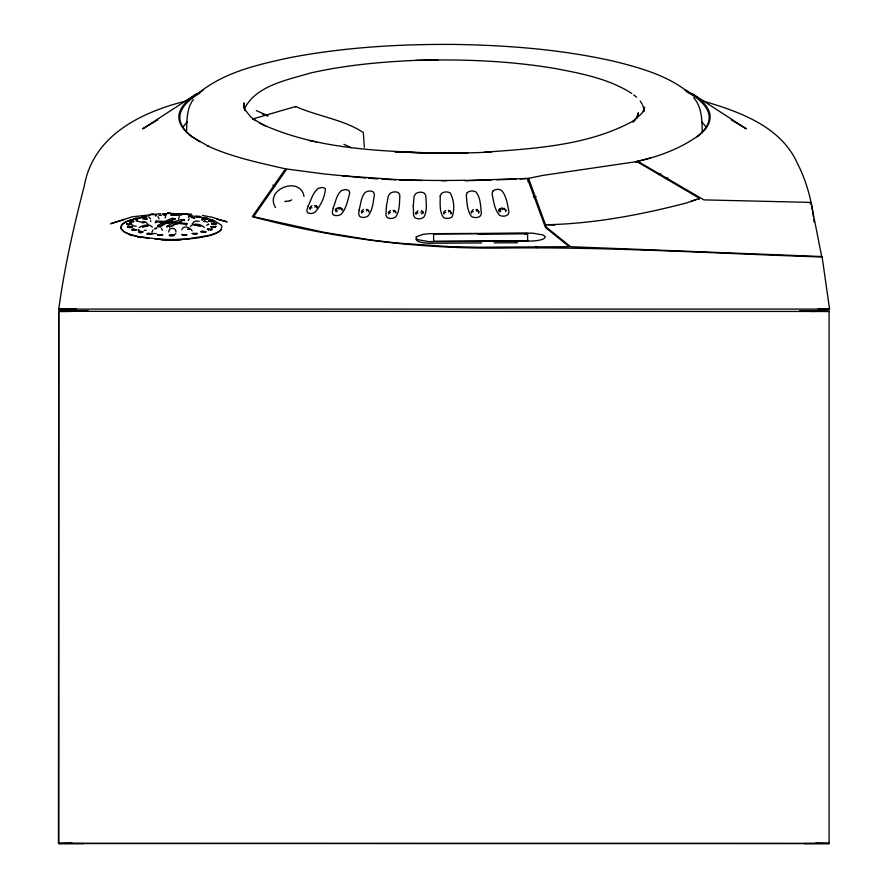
<?xml version="1.0" encoding="UTF-8"?>
<svg xmlns="http://www.w3.org/2000/svg" width="888" height="888" viewBox="0 0 888 888"><rect width="100%" height="100%" fill="white"/><g stroke="black" fill="none" stroke-linecap="round" stroke-linejoin="round"><path stroke-width="1.33" d="M58.453 843.478L58.719 311.344L88.212 311.066L58.775 311.344L58.775 843.445L829.403 843.511M175.036 219.736L175.036 218.703L172.461 218.293L168.998 219.514L157.631 225.552L157.631 226.584L160.217 226.895L164.058 224.531M160.217 226.895L160.217 225.885L165.368 222.766L175.036 218.703M184.46 220.601L184.46 219.58C178.111 219.003 172.405 223.254 167.055 226.207L167.055 227.239M156.144 222.133L156.144 221.09L170.163 221.612L186.891 223.576L186.891 224.597M643.667 111.466L643.678 108.824M528.249 182.406L528.571 178.333L543.012 175.369L636.974 161.583L699.544 198.379L686.99 202.819C641.036 214.818 593.106 223.909 545.498 224.742L528.571 178.333M699.134 199.201L698.423 198.746M186.547 131.513C187.024 120.657 186.336 108.658 193.329 99.567M451.015 214.064L451.237 212.665L449.195 210.401M478.665 213.187L478.887 211.788L476.845 209.524M505.76 211.633L505.96 210.323L504.062 208.225M207.67 145.954C232.645 157.409 259.751 162.826 286.347 169.086L284.182 170.762L252.303 216.605C335.264 238.916 421.278 249.417 507.203 247.996C612.265 246.886 717.193 253.546 822.133 256.998L829.559 309.091L58.752 309.102C64.458 267.543 73.704 226.595 84.26 186.036C93.307 135.387 140.693 112.432 186.036 100.988M643.844 111.666L644.577 107.171L643.334 111.144L644.266 109.513L641.78 113.464L633.166 121.145L634.898 120.047C589.255 145.754 534.842 148.451 483.716 152.281M637.451 117.072L638.439 112.798L636.729 118.193L637.939 114.363M178.433 218.959L179.309 216.561M244.566 108.647C255.999 85.481 287.501 79.987 310.134 73.082C344.688 65.257 380.086 61.927 415.44 60.395C462.182 58.985 509.179 60.761 555.344 68.543C581.607 73.526 608.924 78.766 631.757 93.429M168.753 232.057C168.487 227.051 176.235 227.051 175.979 232.057M151.804 232.256L153.036 229.925M181.829 229.77C183.083 224.786 190.554 227.35 192.152 230.902M148.64 216.861L150.627 218.903M188.189 220.635L189.244 218.936M295.56 106.982L295.782 106.493C317.449 116.35 343.723 119.447 363.325 132.567L364.358 147.297M311.899 205.639L309.856 207.892L310.079 209.302L310.7 206.671M363.447 209.446L361.405 211.699L361.627 213.109L362.249 210.478M389.221 211.477L388.6 214.097M444.4 211.433L443.778 214.064M499.023 211.633L499.422 209.091L502.386 207.903M192.308 223.798L194.183 221.689L196.592 220.857M637.229 116.628L633.066 122.289M190.454 226.296C193.762 222.677 201.265 224.065 204.384 227.55M336.663 208.425L335.409 210.056L335.808 211.311M499.023 210.345L500.066 208.691L500.821 209.224M149.006 215.529L150.982 214.097L154.568 214.563M336.508 211.71L337.318 210.634L336.13 209.657L335.409 210.056L336.019 208.824L338.983 207.637M499.911 211.977L500.732 210.9L499.533 209.934L498.812 210.323M165.867 215.551L165.135 218.004M175.069 234.266L175.813 233.544M188.5 217.627L189.033 216.372M186.047 225.397L186.891 223.576M155.289 222.877L156.144 221.09M252.47 119.036L295.782 106.493M139.138 227.561C142.657 225.252 149.251 223.476 152.381 227.139M366.411 210.978L367.388 210.201M420.857 212.276L421.833 211.499M448.562 211.943L449.539 211.155M476.212 211.055L477.189 210.278M314.863 207.17L315.839 206.382M393.384 211.977L394.361 211.189M199.844 92.097C225.352 71.895 258.175 64.558 289.288 57.764C343.656 47.319 399.178 44 454.467 44.433C508.258 45.277 562.271 49.495 614.818 61.472C640.836 68.01 667.854 75.602 689.033 92.818M291.675 199.878L289.754 200.877M132.634 225.019L132.079 225.397L132.634 225.785L136.175 226.229M365.923 178.066L323.909 173.926L286.78 169.031L253.524 216.728L324.242 232.367L372.083 240.171L396.603 243.023L448.884 246.564L477.444 247.241L569.264 246.686L545.432 227.439L527.405 178.455L520.213 178.943M390.42 210.434L388.378 212.698L390.476 212.621M417.893 210.745L415.85 212.998L416.072 214.408M445.598 210.401L443.556 212.665L445.654 212.587M473.249 209.524L471.206 211.788L471.428 213.187M196.537 93.806L142.679 128.838L157.787 119.869M138.75 229.404L137.918 229.903L139.394 230.558M202.198 220.413L203.03 219.924L201.554 219.258M167.055 226.207L169.641 226.551L184.46 219.58M811.366 204.24L821.722 256.676M165.035 223.998L166.977 222.944M171.895 226.218L173.948 225.108M316.883 207.959L317.538 207.892L316.883 206.571L314.674 205.505M368.431 211.766L369.097 211.699L368.431 210.378L366.222 209.324M395.404 212.754L396.059 212.698L395.404 211.377L393.195 210.312M450.582 211.344L448.373 210.278M478.232 210.467L476.024 209.402M341.947 210.112L342.557 210.056L341.947 208.824L339.893 207.836M422.688 211.777L423.532 212.998L421.456 213.764M810.056 203.718L810.955 203.341M179.032 222.644L181.041 221.811M169.897 221.556L172.838 220.413M690.631 201.521L696.292 199.445M182.029 214.485L186.658 213.597M829.392 843.533L804.14 843.6M635.608 162.06L636.974 161.583M658.397 174.67L660.805 173.848M650.615 157.931L636.152 161.694C657.353 156.932 678.277 149.495 696.281 137.118A263.392 63.659 0 0 0 696.336 97.824A263.392 63.659 0 0 0 686.135 91.486M173.87 235.509L169.619 235.731L173.87 235.553L172.783 234.765L169.031 235.309L173.87 235.109M289.788 200.799L284.915 201.498L285.559 201.487M340.981 208.658L339.283 209.102L338.173 208.158M504.384 208.924L502.686 209.379L501.576 208.436M191.02 217.704L192.385 217.349M124.342 219.558L110.523 223.754L132.356 216.783L160.728 213.697M138.273 218.159L133.611 219.303A52.525 12.732 0 0 0 121.889 225.008L120.89 228.194L121.767 229.781M137.496 220.102L136.019 220.768L141.68 222.278M206.638 225.119L208.869 224.42L208.303 224.042M139.583 217.915L142.191 217.427M200.899 237.44L209.479 235.564A52.525 12.732 0 0 0 215.795 233.366M143.212 216.983L129.315 220.368A53.791 12.898 -0.4 0 0 121.578 224.819L120.579 228.005L123.51 231.324A52.525 12.732 0 0 0 138.051 236.641L148.94 238.45M198.246 217.16L199.689 216.905L196.548 217.083L195.349 216.35L200.222 216.517L195.349 216.35L196.548 217.083M197.369 221.434L199.223 221.101M533.488 196.981L536.119 196.537M70.84 311.344L60.417 311.455L71.295 311.455M144.655 217.027L146.953 216.705M199.589 237.684L187.69 239.072A52.525 12.732 0 0 1 161.45 239.46L137.74 236.463A52.57 12.743 0 0 1 123.199 231.146M144.244 230.425L146.254 230.17M58.719 311.344L816.505 311.455M156.377 233.611L151.915 233.444M167.621 212.709L170.407 213.053M173.837 234.698L170.885 234.698M194.616 218.026L193.062 218.148L194.516 218.026M143.234 226.762L147.83 226.129L141.947 226.773L142.957 226.762M450.582 212.72L451.237 212.665M478.232 211.844L478.887 211.788M505.35 210.378L505.96 210.323M524.83 233.944L527.594 233.711L477.833 233.988M151.67 214.297L153.236 214.197M58.752 309.102L76.213 308.724M142.369 222.611L144.977 222.389L142.102 222.644M527.405 178.455L465.112 180.508M516.083 179.099L496.792 179.82M137.562 219.392L133.999 218.803L136.253 218.248L133.999 218.803L137.562 219.436M459.285 153.136L467.921 152.847L426.762 153.036L394.705 151.704C426.928 153.469 459.218 153.657 491.441 152.014M491.286 180.009L465.035 180.708M58.775 843.445L72.083 843.156M415.44 60.395L437.895 59.94M433.644 241.325L527.639 240.803M481.64 242.935L429.17 243.245A16.017 4.351 -0.3 0 1 417.316 240.981L415.895 239.36M494.072 242.868L517.538 242.724M810.655 311.455L829.403 311.411L799.589 311.066L829.081 311.344L829.081 843.445L58.719 843.445M252.825 118.726L265.723 126.229M167.488 213.497L173.893 213.486M83.661 843.6L58.664 843.578M827.383 311.455L816.949 311.344M155.289 221.856L172.028 222.544L186.047 224.364M548.151 224.731L554.889 225.108M435.953 153.08C376.612 151.038 314.452 148.884 259.807 123.232M815.717 843.156L829.026 843.445M818.159 308.747L829.603 309.091M179.631 213.631L191.719 214.252M160.295 222.921L163.459 223.032M402.308 179.953L342.28 175.791M381.929 179.176L395.615 179.831M399.711 180.031L402.453 180.153M165.734 223.143L169.386 223.354M142.668 221.723L146.342 222.389L148.829 225.397M154.734 238.872L161.161 239.283A52.57 12.743 0 0 0 187.435 238.894L209.235 235.387A52.57 12.743 0 0 0 220.979 229.681L221.978 226.484L221.09 224.93L214.596 220.946M368.587 178.255L377.922 178.899M416.072 213.02L417.948 212.931M361.627 211.721L363.503 211.633M310.079 207.914L311.954 207.825M471.428 211.799L473.304 211.71M189.266 215.939L191.708 216.184M175.369 223.898L177.733 224.198M822.044 256.543L570.584 246.72L546.908 227.65L545.498 224.742M157.631 225.552L160.217 225.885M195.171 225.319L200.988 225.918L194.217 225.108M309.168 140.582L315.062 141.614M202.486 215.462L211.81 217.183L227.162 221.878L216.761 219.214L217.627 219.392M200.899 217.294L204.817 218.037M204.451 220.857L207.503 222.189M201.143 217.482L203.741 217.982M137.784 237.085L140.382 237.584M272.783 185.226L275.269 185.803M205.972 218.315L208.303 218.892M702.863 100.955C738.883 111.566 780.319 125.963 797.135 162.77C805.738 179.631 811.199 197.969 813.375 216.761M209.468 219.181L213.486 220.479M262.737 114.263L267.765 115.995M267.976 115.762L256.332 110.6M637.573 161.239L703.918 199.889L809.112 202.364L810.844 202.464L811.277 203.563M343.9 144.322L351.215 147.652M208.525 146.309L191.797 136.73M731.213 119.869L746.32 128.838L692.462 93.806M199.867 141.791L192.718 137.118A263.403 63.659 0 0 1 179.831 117.493A263.403 63.659 0 0 1 192.652 97.869M421.489 210.745L422.877 211.677M394.017 210.434L395.404 211.377M367.044 209.446L368.431 210.378M340.659 207.959L341.947 208.824M315.495 205.639L316.883 206.571M633.688 94.938L636.574 97.192M255.455 120.59L250.583 116.783L244.411 108.969L245.288 110.634L243.978 106.738L243.9 102.842L243.967 108.347M537.451 247.763L536.063 246.353M157.886 216.472L159.119 218.803M161.438 228.349L162.393 230.258M693.683 97.736C702.086 107.193 701.986 120.357 702.242 132.268M640.215 101.043L642.046 103.974M316.239 141.814L316.528 142.48M150.494 220.635L150.86 221.489M304.007 196.437C300.366 175.369 264.014 189.233 275.524 207.526M642.646 104.951L643.856 108.902M813.785 219.425L814.185 222.1M527.639 241.103L527.594 233.411L433.599 233.944L433.644 241.625M169.641 226.551L169.641 227.583M172.461 218.293L172.461 219.314M171.073 215.174A52.514 12.732 0 0 1 175.058 215.207M209.69 219.369A52.514 12.732 0 0 1 213.708 220.657M221.19 229.859A52.525 12.732 0 0 1 216.827 232.9M701.764 121.967A263.259 63.625 0 0 1 705.782 126.851M183.217 126.851A263.259 63.625 0 0 1 187.235 121.967M180.997 239.915A52.525 12.732 0 0 1 161.183 239.904M130.27 220.69A52.525 12.732 0 0 1 132.279 220.058M158.952 215.34A52.559 12.743 0 0 1 161.549 215.196M170.818 214.974A52.559 12.743 0 0 1 174.814 214.996M178.777 215.096A52.559 12.743 0 0 1 181.396 215.207M189.155 215.651A48.396 12.021 -0.1 0 1 194.061 216.173M684.792 89.788A264.335 63.892 0 0 1 697.213 97.347A264.335 63.881 0 0 1 710.111 117.038A264.779 63.992 0 0 1 697.258 136.719M132.068 235.631A52.525 12.732 0 0 1 129.115 234.654M192.652 97.869A263.536 63.692 0 0 1 199.789 93.196M203.119 90.365A264.347 63.881 0 0 0 191.797 97.347A264.335 63.881 0 0 0 178.888 117.038A264.313 63.881 0 0 0 191.886 136.719M446.808 180.697A259.74 61.35 0 0 1 441.602 180.697M422.055 180.497A259.74 61.35 0 0 1 402.597 179.942M465.023 180.253A261.327 61.827 0 0 1 402.475 179.709M667.898 177.833A271.295 68.565 0.1 0 1 665.478 178.721M141.902 216.539L144.677 217.382L146.753 216.772L143.001 217.283L141.902 216.539L144.689 216.15L141.902 216.539M413.253 206.083L413.653 215.618L415.073 217.793A6.438 4.795 -9.9 0 0 423.765 217.26C427.628 210.9 426.029 202.586 425.774 195.449L424.353 193.207A6.438 4.795 -9.9 0 0 415.673 193.751L414.13 196.181L413.253 206.083M215.751 226.484L214.641 227.228L215.751 226.484L210.9 226.684L212.954 227.284L210.9 226.684L215.751 226.484M440.193 195.893C440.348 202.975 439.138 211.388 443.401 217.427A6.438 4.829 -2 0 0 452.125 216.894C454.922 209.668 454.012 199.7 450.216 192.962A6.438 4.829 -2 0 0 441.491 193.484L440.193 195.893M359.141 209.879L358.708 214.097L359.607 216.317A6.438 4.562 -19.6 0 0 367.965 216.062C372.816 210.167 373.193 201.743 374.425 194.45L373.548 192.174A6.438 4.551 -19.6 0 0 365.19 192.419C360.85 197.081 360.872 204.04 359.141 209.879M386.502 205.705L385.903 215.251L387.068 217.449A6.438 4.706 -15.7 0 0 395.615 217.005C399.989 210.867 399.389 202.442 399.855 195.194L398.701 192.929A6.438 4.706 -15.7 0 0 390.143 193.373L388.389 195.782L386.502 205.705M131.546 229.481L134.188 230.336L136.352 229.748L132.689 229.148L136.352 229.748L132.523 230.225L131.546 229.481M181.984 234.576L186.78 234.843L182.939 235.364L186.78 234.887L181.984 234.576M333.178 208.036L332.279 212.188L332.889 214.408A6.438 4.373 -21.9 0 0 340.992 214.408C346.32 208.78 347.674 200.466 349.717 193.218L349.128 190.942A6.438 4.373 -21.9 0 0 341.014 190.942C336.319 195.371 335.52 202.275 333.178 208.036M492.829 191.164L492.052 193.684C493.661 201.021 494.327 209.679 499.655 215.34A6.438 4.884 7.4 0 0 508.169 214.385L508.979 211.932C507.403 204.562 506.626 195.937 501.343 190.21A6.438 4.884 7.4 0 0 492.829 191.164M211.633 223.565L214.13 224.453C209.135 224.52 213.509 222.322 215.939 223.487L215.673 224.287L216.394 223.92L214.541 223.221L211.633 223.565M308.236 205.827L306.904 209.99L307.237 212.221A6.438 4.185 -26.3 0 0 314.963 212.31C320.446 206.016 324.908 197.169 325.385 188.867A6.438 4.185 -26.3 0 0 317.66 188.778C312.676 193.173 311.133 200.066 308.236 205.827M416.239 236.896L416.239 238.572L417.848 239.671L428.56 241.603L532.123 241.048A16.017 4.351 -0.3 0 0 543.944 238.65L545.354 237.007L543.389 235.065L532.678 233.144L429.115 233.688L422.799 234.388L416.239 236.896M467.277 192.596L466.233 195.049C467.121 202.275 466.877 210.833 471.695 216.661A6.438 4.851 3.5 0 0 480.341 215.973L481.396 213.575C480.563 206.327 480.697 197.791 475.935 191.919A6.438 4.851 3.5 0 0 467.277 192.596M142.979 231.857L141.536 232.612L138.461 232.334C143.012 233.766 144.078 230.503 138.839 231.568L142.979 231.901M174.37 214.086L175.103 214.907L179.076 214.452L176.734 214.996L174.17 214.53L178.688 214.052L174.37 214.086M197.147 233.466L195.693 234.221L193.984 234.221L197.147 233.511L192.241 233.522L197.147 233.511M213.742 220.934L208.824 220.957L210.478 221.678L212.177 221.645L208.824 221.001L213.742 220.934M129.104 221.079L129.715 221.9L133.755 221.489L132.101 220.801L133.755 221.489L131.335 222.011L128.838 221.512L130.392 220.823L129.104 221.079M201.31 231.446L201.787 232.223L200.977 231.835L202.653 231.158L205.894 231.89L203.385 232.39L205.894 231.89L201.31 231.446M131.535 224.12L128.061 224.775L126.618 224.065L127.561 223.698L126.618 224.02L128.061 224.775L131.535 224.12L129.193 223.565L131.535 224.12M203.685 218.237L203.285 218.67L205.605 219.214L207.248 219.059L203.285 218.626L205.05 217.96L208.192 218.726L206.76 218.015L203.685 218.237M162.593 234.887L159.03 235.52L157.831 235.198L162.593 234.887L157.698 234.765L162.593 234.887M212.321 229.348L210.445 230.003L212.321 229.348L207.426 229.226L208.736 229.948L207.426 229.226L212.321 229.348M127.95 226.651L127.428 227.073L129.581 227.661L132.301 227.239L129.404 226.418L132.301 227.195L128.072 227.439L127.428 227.028L127.95 226.651M156.765 228.016L154.867 228.849L156.765 228.016M151.97 233.921L147.053 233.91L151.97 233.921L148.718 233.2L147.386 233.477L151.97 233.921M163.514 213.953L162.626 214.33L164.169 215.029L165.878 215.018L162.626 214.286L166.722 213.975L163.514 213.953M156.421 215.384L155.422 215.751L156.421 215.384M190.065 215.329L188.911 215.673L190.065 215.329M205.028 221.412L204.051 221.545L205.028 221.412M147.097 218.992L142.779 218.648L147.097 218.992M189.466 229.304L187.823 229.16L189.466 229.304M189.1 214.563L187.424 214.496L190.143 214.929L189.1 214.563"/></g></svg>
